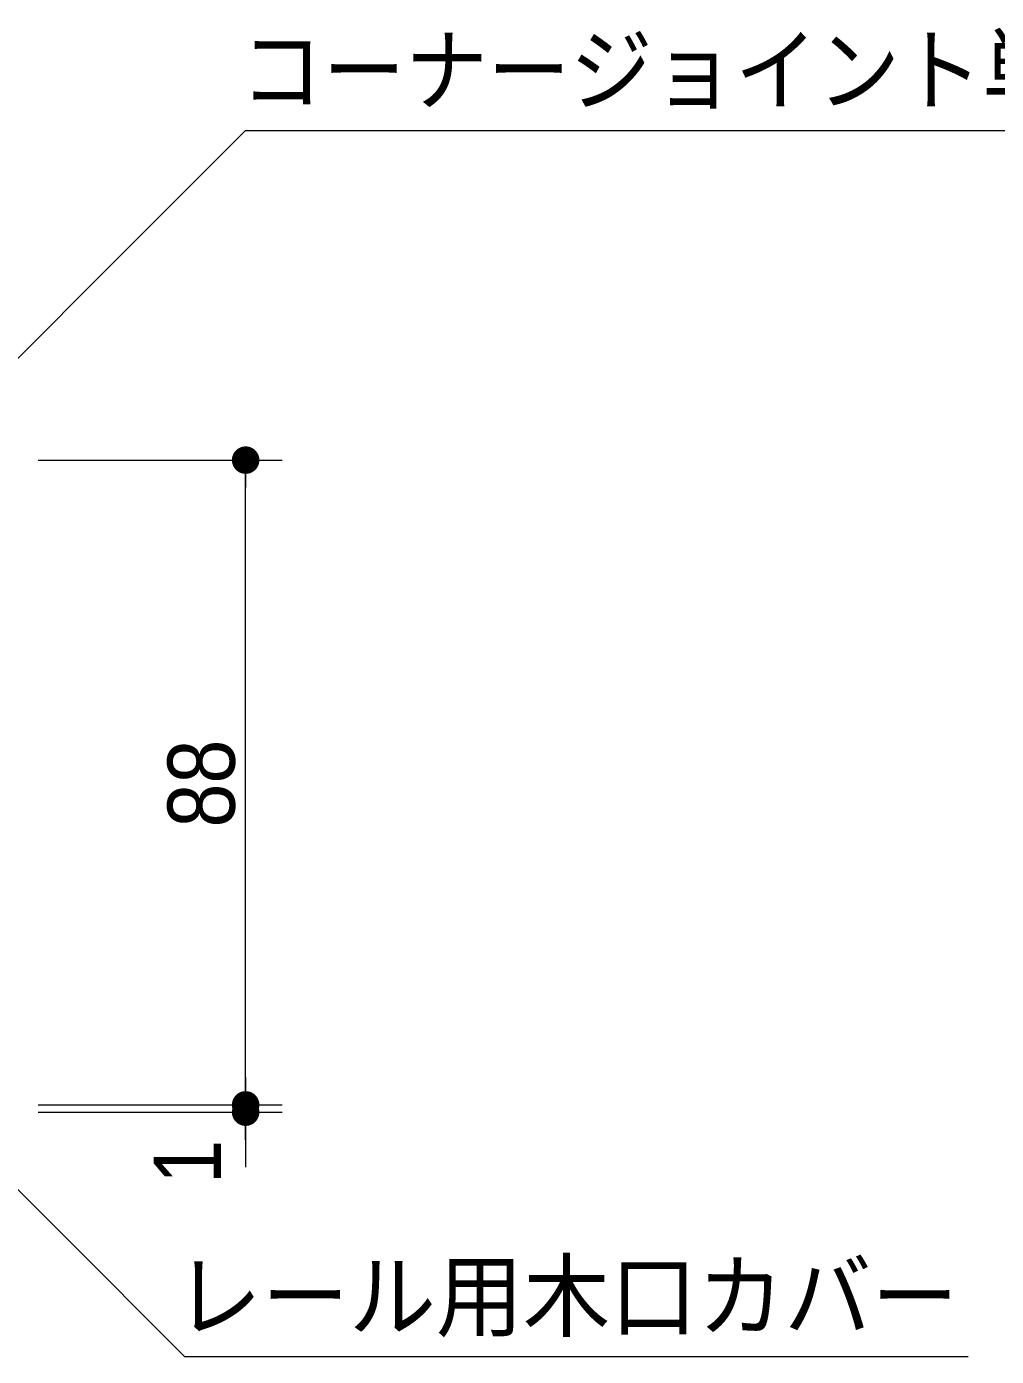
# Model space of a CAD drawing. Units: millimetres, scale not verified. Extents: x -9094 to 9094, y -4567 to 4567.
# Drawn here: x -4250 to -3455, y -3311 to -2222 of the extents above; entities that cross this region are included whole.
import ezdxf
from ezdxf.enums import TextEntityAlignment as Align

# ---------------------------------------------------------------- set-up
doc = ezdxf.new("R2010")
doc.units = ezdxf.units.MM
doc.header["$LTSCALE"] = 30
doc.header["$PDMODE"] = 32
doc.header["$PDSIZE"] = 15
for name, color, linetype, lineweight in [('0-0_2寸法-3', 7, 'Continuous', 15), ('0-2_2寸法-1', 7, 'Continuous', 15), ('0-3_0', 7, 'Continuous', 25)]:
    doc.layers.add(name, color=color, linetype=linetype, lineweight=lineweight)
doc.layers.add('0-4_Defpoints', color=7, linetype='Continuous')
doc.styles.add('ＭＳ Ｐゴシック', font='')
doc.styles.get('ＭＳ Ｐゴシック').set_extended_font_data('MS PGothic')

# ---------------------------------------------------------------- blocks, each defined once
blk = doc.blocks.new('_Dot')
at = {"layer": '0-3_0'}
blk.add_line((-15, 0), (-30, 0), dxfattribs=at)
for points in [[(0, 0), (-4.64, 14.27), (-2.81, 14.73)], [(0, 0), (-2.81, 14.73), (-0.94, 14.97)], [(0, 0), (-0.94, 14.97), (0.94, 14.97)], [(0, 0), (0.94, 14.97), (2.81, 14.73)], [(0, 0), (2.81, 14.73), (4.64, 14.27)], [(0, 0), (-15, 0), (-14.88, 1.88)], [(0, 0), (-14.88, -1.88), (-15, 0)], [(0, 0), (-14.88, 1.88), (-14.53, 3.73)], [(0, 0), (-14.53, -3.73), (-14.88, -1.88)], [(0, 0), (-14.53, 3.73), (-13.95, 5.52)], [(0, 0), (-13.95, -5.52), (-14.53, -3.73)], [(0, 0), (-13.95, 5.52), (-13.14, 7.23)], [(0, 0), (-13.14, -7.23), (-13.95, -5.52)], [(0, 0), (-13.14, 7.23), (-12.14, 8.82)], [(0, 0), (-12.14, -8.82), (-13.14, -7.23)], [(0, 0), (-12.14, 8.82), (-10.93, 10.27)], [(0, 0), (-10.93, -10.27), (-12.14, -8.82)], [(0, 0), (-10.93, 10.27), (-9.56, 11.56)], [(0, 0), (-9.56, -11.56), (-10.93, -10.27)], [(0, 0), (-9.56, 11.56), (-8.04, 12.66)], [(0, 0), (-8.04, -12.66), (-9.56, -11.56)], [(0, 0), (-8.04, 12.66), (-6.39, 13.57)], [(0, 0), (-6.39, -13.57), (-8.04, -12.66)], [(0, 0), (-6.39, 13.57), (-4.64, 14.27)], [(0, 0), (-4.64, -14.27), (-6.39, -13.57)], [(0, 0), (-2.81, -14.73), (-4.64, -14.27)], [(0, 0), (-0.94, -14.97), (-2.81, -14.73)], [(0, 0), (0.94, -14.97), (-0.94, -14.97)], [(0, 0), (4.64, 14.27), (6.39, 13.57)], [(0, 0), (6.39, 13.57), (8.04, 12.66)], [(0, 0), (8.04, 12.66), (9.56, 11.56)], [(0, 0), (9.56, 11.56), (10.93, 10.27)], [(0, 0), (10.93, 10.27), (12.14, 8.82)], [(0, 0), (12.14, 8.82), (13.14, 7.23)], [(0, 0), (13.14, 7.23), (13.95, 5.52)], [(0, 0), (13.95, 5.52), (14.53, 3.73)], [(0, 0), (14.53, 3.73), (14.88, 1.88)], [(0, 0), (14.88, 1.88), (15, 0)], [(0, 0), (2.81, -14.73), (0.94, -14.97)], [(0, 0), (4.64, -14.27), (2.81, -14.73)], [(0, 0), (6.39, -13.57), (4.64, -14.27)], [(0, 0), (8.04, -12.66), (6.39, -13.57)], [(0, 0), (9.56, -11.56), (8.04, -12.66)], [(0, 0), (10.93, -10.27), (9.56, -11.56)], [(0, 0), (12.14, -8.82), (10.93, -10.27)], [(0, 0), (13.14, -7.23), (12.14, -8.82)], [(0, 0), (13.95, -5.52), (13.14, -7.23)], [(0, 0), (14.53, -3.73), (13.95, -5.52)], [(0, 0), (14.88, -1.88), (14.53, -3.73)], [(0, 0), (15, 0), (14.88, -1.88)]]:
    blk.add_solid(points, dxfattribs=at)

msp = doc.modelspace()

# ---------------------------------------------------------------- linework, layer by layer
at = {"layer": '0-0_2寸法-3'}
for points in [[(-4370.25, -2607), (-4070.25, -2307), (-3156.36, -2307)], [(-4320.25, -3111), (-4120.25, -3311), (-3478.68, -3311)]]:
    msp.add_lwpolyline(points, dxfattribs=at)
at = {"layer": '0-2_2寸法-1'}
for p, q in [((-4240.25, -2577), (-4040.25, -2577)), ((-4070.25, -3082.49), (-4070.25, -2599.51)), ((-4070.25, -3082.49), (-4070.25, -3059.98)), ((-4240.25, -3105), (-4040.25, -3105)), ((-4240.25, -3105), (-4040.25, -3105)), ((-4240.25, -3111), (-4040.25, -3111)), ((-4070.25, -3105), (-4070.25, -3111)), ((-4070.25, -3133.51), (-4070.25, -3156.02))]:
    msp.add_line(p, q, dxfattribs=at)
at = {"layer": '0-4_Defpoints'}
for p in [(-4070.25, -2577), (-4070.25, -3111)]:
    msp.add_point(p, dxfattribs=at)

# ---------------------------------------------------------------- block references
at = {"layer": '0-2_2寸法-1', "xscale": 0.7503418, "yscale": 0.7503418}
for p, rotation in [((-4070.25, -2577), 90), ((-4070.25, -3105), 270), ((-4070.25, -3105), 270), ((-4070.25, -3111), 90)]:
    msp.add_blockref('_Dot', p, dxfattribs=dict(at, rotation=rotation))

# ---------------------------------------------------------------- texts
at = {"layer": '0-0_2寸法-3', "style": 'ＭＳ Ｐゴシック'}
for s, height, width, p in [('コーナージョイント単品レール', 54.99, 0.9, (-4074.56, -2301.55)), ('レール用木口カバー', 55.03, 0.95, (-4128.32, -3305.55))]:
    msp.add_text(s, height=height, dxfattribs=dict(at, width=width)).set_placement(p, align=Align.BOTTOM_LEFT)
at = {"layer": '0-2_2寸法-1', "style": 'ＭＳ Ｐゴシック', "width": 0.9}
for s, p in [('88', (-4062.67, -2877.89)), ('1', (-4073.97, -3169.75))]:
    msp.add_text(s, height=54.99, rotation=90, dxfattribs=at).set_placement(p, align=Align.BOTTOM_LEFT)

doc.saveas('drawing.dxf')
